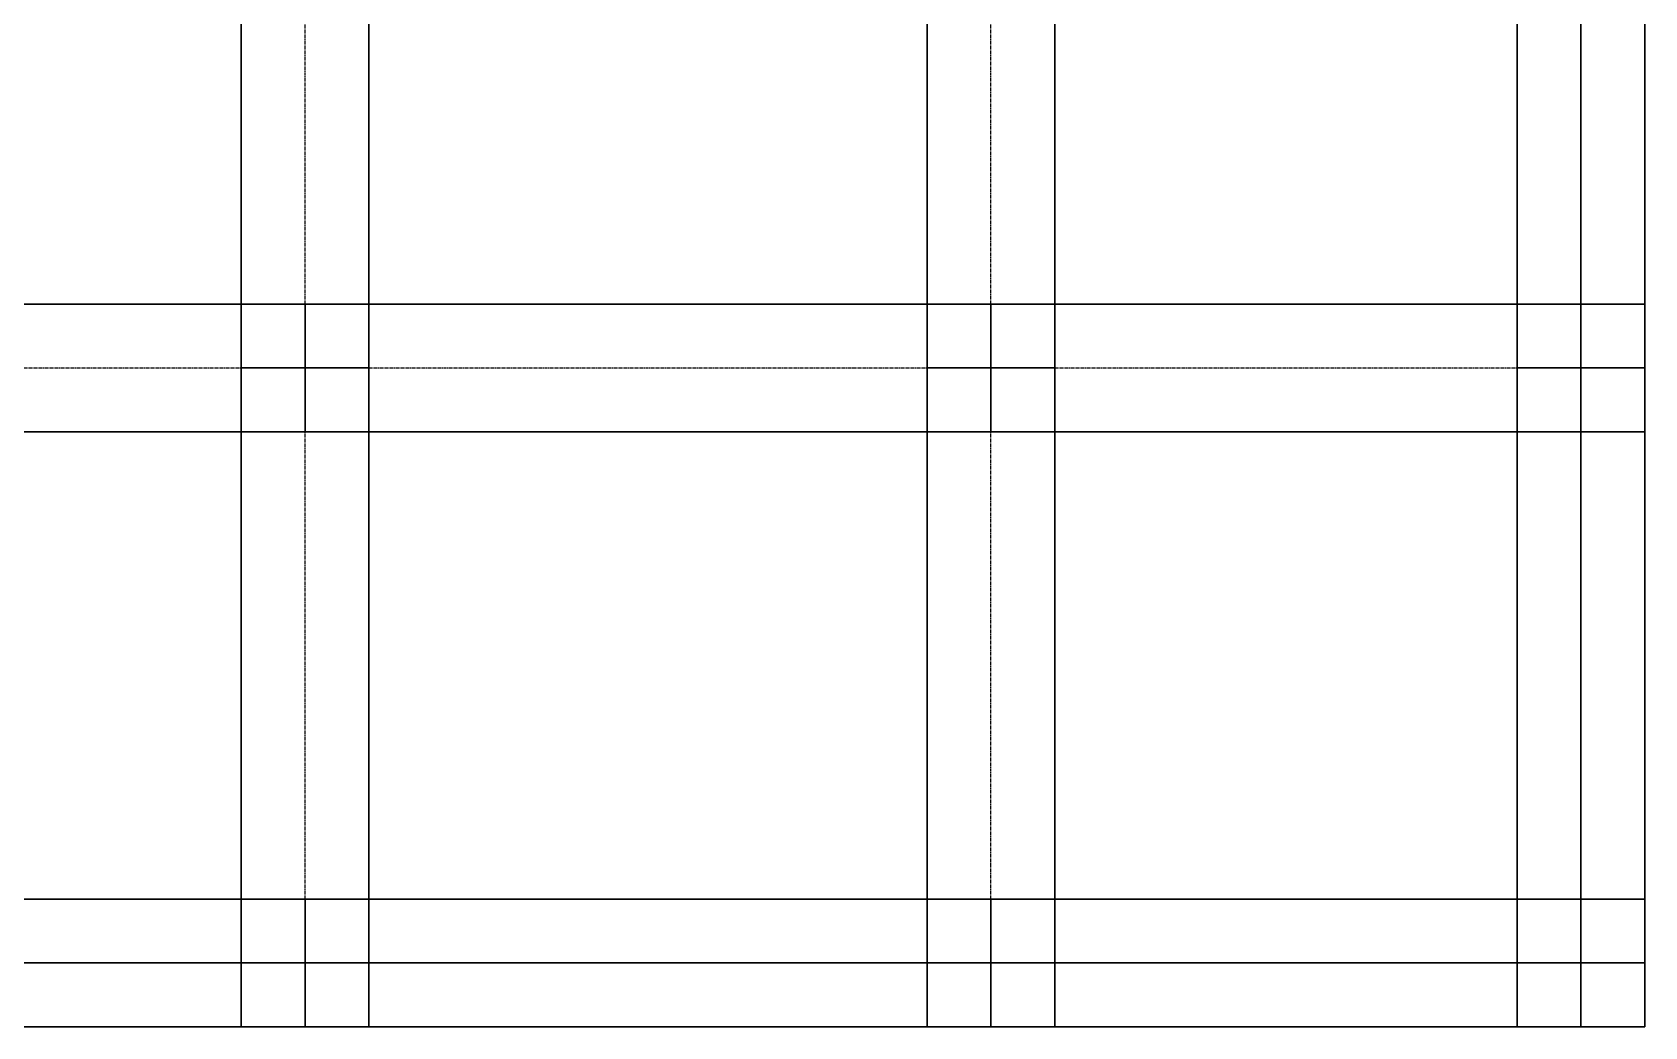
# Model space of a CAD drawing. Extents: x -12 to 2097, y 100 to 3117.
# Drawn here: x 1793.7 to 2097, y 100 to 287.1 of the extents above; entities that cross this region are included whole.
import ezdxf

# ---------------------------------------------------------------- set-up
doc = ezdxf.new("R2010")
doc.units = 0
doc.header["$MEASUREMENT"] = 0
doc.linetypes.add('Center', pattern=[2, 1.25, -0.25, 0.25, -0.25])
for name, color, linetype in [('BEAM', 5, 'CONTINUOUS'), ('CENTERLINES', 7, 'CONTINUOUS'), ('COLS', 5, 'CONTINUOUS'), ('SLAB', 6, 'CONTINUOUS')]:
    doc.layers.add(name, color=color, linetype=linetype)

msp = doc.modelspace()

# ---------------------------------------------------------------- linework, layer by layer
at = {"layer": 'BEAM', "color": 5, "linetype": 'CONTINUOUS'}
for points in [[(1833, 223.92, 600), (1833, 223.92, 624), (1833, 343.92, 624), (1833, 343.92, 600)], [(1833, 223.92, 624), (1857, 223.92, 624), (1857, 343.92, 624), (1833, 343.92, 624)], [(1857, 223.92, 600), (1833, 223.92, 600), (1833, 343.92, 600), (1857, 343.92, 600)], [(1833, 223.92, 468), (1833, 223.92, 492), (1833, 343.92, 492), (1833, 343.92, 468)], [(1833, 223.92, 492), (1857, 223.92, 492), (1857, 343.92, 492), (1833, 343.92, 492)], [(1857, 223.92, 468), (1833, 223.92, 468), (1833, 343.92, 468), (1857, 343.92, 468)], [(1833, 223.92, 336), (1833, 223.92, 360), (1833, 343.92, 360), (1833, 343.92, 336)], [(1833, 223.92, 360), (1857, 223.92, 360), (1857, 343.92, 360), (1833, 343.92, 360)], [(1857, 223.92, 336), (1833, 223.92, 336), (1833, 343.92, 336), (1857, 343.92, 336)], [(1833, 223.92, 204), (1833, 223.92, 228), (1833, 343.92, 228), (1833, 343.92, 204)], [(1833, 223.92, 228), (1857, 223.92, 228), (1857, 343.92, 228), (1833, 343.92, 228)], [(1857, 223.92, 204), (1833, 223.92, 204), (1833, 343.92, 204), (1857, 343.92, 204)], [(1833, 223.92, 60), (1833, 223.92, 84), (1833, 343.92, 84), (1833, 343.92, 60)], [(1833, 223.92, 84), (1857, 223.92, 84), (1857, 343.92, 84), (1833, 343.92, 84)], [(1857, 223.92, 60), (1833, 223.92, 60), (1833, 343.92, 60), (1857, 343.92, 60)], [(1857, 223.92, 624), (1857, 223.92, 600), (1857, 343.92, 600), (1857, 343.92, 624)], [(1857, 223.92, 492), (1857, 223.92, 468), (1857, 343.92, 468), (1857, 343.92, 492)], [(1857, 223.92, 360), (1857, 223.92, 336), (1857, 343.92, 336), (1857, 343.92, 360)], [(1857, 223.92, 228), (1857, 223.92, 204), (1857, 343.92, 204), (1857, 343.92, 228)], [(1857, 223.92, 84), (1857, 223.92, 60), (1857, 343.92, 60), (1857, 343.92, 84)], [(1962, 223.92, 600), (1962, 223.92, 624), (1962, 343.92, 624), (1962, 343.92, 600)], [(1962, 223.92, 624), (1986, 223.92, 624), (1986, 343.92, 624), (1962, 343.92, 624)], [(1986, 223.92, 600), (1962, 223.92, 600), (1962, 343.92, 600), (1986, 343.92, 600)], [(1962, 223.92, 468), (1962, 223.92, 492), (1962, 343.92, 492), (1962, 343.92, 468)], [(1962, 223.92, 492), (1986, 223.92, 492), (1986, 343.92, 492), (1962, 343.92, 492)], [(1986, 223.92, 468), (1962, 223.92, 468), (1962, 343.92, 468), (1986, 343.92, 468)], [(1962, 223.92, 336), (1962, 223.92, 360), (1962, 343.92, 360), (1962, 343.92, 336)], [(1962, 223.92, 360), (1986, 223.92, 360), (1986, 343.92, 360), (1962, 343.92, 360)], [(1986, 223.92, 336), (1962, 223.92, 336), (1962, 343.92, 336), (1986, 343.92, 336)], [(1962, 223.92, 204), (1962, 223.92, 228), (1962, 343.92, 228), (1962, 343.92, 204)], [(1962, 223.92, 228), (1986, 223.92, 228), (1986, 343.92, 228), (1962, 343.92, 228)], [(1986, 223.92, 204), (1962, 223.92, 204), (1962, 343.92, 204), (1986, 343.92, 204)], [(1962, 223.92, 60), (1962, 223.92, 84), (1962, 343.92, 84), (1962, 343.92, 60)], [(1962, 223.92, 84), (1986, 223.92, 84), (1986, 343.92, 84), (1962, 343.92, 84)], [(1986, 223.92, 60), (1962, 223.92, 60), (1962, 343.92, 60), (1986, 343.92, 60)], [(1986, 223.92, 624), (1986, 223.92, 600), (1986, 343.92, 600), (1986, 343.92, 624)], [(1986, 223.92, 492), (1986, 223.92, 468), (1986, 343.92, 468), (1986, 343.92, 492)], [(1986, 223.92, 360), (1986, 223.92, 336), (1986, 343.92, 336), (1986, 343.92, 360)], [(1986, 223.92, 228), (1986, 223.92, 204), (1986, 343.92, 204), (1986, 343.92, 228)], [(1986, 223.92, 84), (1986, 223.92, 60), (1986, 343.92, 60), (1986, 343.92, 84)], [(2073, 223.92, 600), (2073, 223.92, 624), (2073, 343.92, 624), (2073, 343.92, 600)], [(2073, 223.92, 624), (2097, 223.92, 624), (2097, 343.92, 624), (2073, 343.92, 624)], [(2097, 223.92, 600), (2073, 223.92, 600), (2073, 343.92, 600), (2097, 343.92, 600)], [(2073, 223.92, 468), (2073, 223.92, 492), (2073, 343.92, 492), (2073, 343.92, 468)], [(2073, 223.92, 492), (2097, 223.92, 492), (2097, 343.92, 492), (2073, 343.92, 492)], [(2097, 223.92, 468), (2073, 223.92, 468), (2073, 343.92, 468), (2097, 343.92, 468)], [(2073, 223.92, 336), (2073, 223.92, 360), (2073, 343.92, 360), (2073, 343.92, 336)], [(2073, 223.92, 360), (2097, 223.92, 360), (2097, 343.92, 360), (2073, 343.92, 360)], [(2097, 223.92, 336), (2073, 223.92, 336), (2073, 343.92, 336), (2097, 343.92, 336)], [(2073, 223.92, 204), (2073, 223.92, 228), (2073, 343.92, 228), (2073, 343.92, 204)], [(2073, 223.92, 228), (2097, 223.92, 228), (2097, 343.92, 228), (2073, 343.92, 228)], [(2097, 223.92, 204), (2073, 223.92, 204), (2073, 343.92, 204), (2097, 343.92, 204)], [(2073, 223.92, 60), (2073, 223.92, 84), (2073, 343.92, 84), (2073, 343.92, 60)], [(2073, 223.92, 84), (2097, 223.92, 84), (2097, 343.92, 84), (2073, 343.92, 84)], [(2097, 223.92, 60), (2073, 223.92, 60), (2073, 343.92, 60), (2097, 343.92, 60)], [(2097, 223.92, 624), (2097, 223.92, 600), (2097, 343.92, 600), (2097, 343.92, 624)], [(2097, 223.92, 492), (2097, 223.92, 468), (2097, 343.92, 468), (2097, 343.92, 492)], [(2097, 223.92, 360), (2097, 223.92, 336), (2097, 343.92, 336), (2097, 343.92, 360)], [(2097, 223.92, 228), (2097, 223.92, 204), (2097, 343.92, 204), (2097, 343.92, 228)], [(2097, 223.92, 84), (2097, 223.92, 60), (2097, 343.92, 60), (2097, 343.92, 84)], [(1734, 235.92, 600), (1734, 235.92, 624), (1845, 235.92, 624), (1845, 235.92, 600)], [(1734, 235.92, 624), (1734, 211.92, 624), (1845, 211.92, 624), (1845, 235.92, 624)], [(1734, 211.92, 600), (1734, 235.92, 600), (1845, 235.92, 600), (1845, 211.92, 600)], [(1734, 235.92, 468), (1734, 235.92, 492), (1845, 235.92, 492), (1845, 235.92, 468)], [(1734, 235.92, 492), (1734, 211.92, 492), (1845, 211.92, 492), (1845, 235.92, 492)], [(1734, 211.92, 468), (1734, 235.92, 468), (1845, 235.92, 468), (1845, 211.92, 468)], [(1734, 235.92, 336), (1734, 235.92, 360), (1845, 235.92, 360), (1845, 235.92, 336)], [(1734, 235.92, 360), (1734, 211.92, 360), (1845, 211.92, 360), (1845, 235.92, 360)], [(1734, 211.92, 336), (1734, 235.92, 336), (1845, 235.92, 336), (1845, 211.92, 336)], [(1734, 235.92, 204), (1734, 235.92, 228), (1845, 235.92, 228), (1845, 235.92, 204)], [(1734, 235.92, 228), (1734, 211.92, 228), (1845, 211.92, 228), (1845, 235.92, 228)], [(1734, 211.92, 204), (1734, 235.92, 204), (1845, 235.92, 204), (1845, 211.92, 204)], [(1734, 235.92, 60), (1734, 235.92, 84), (1845, 235.92, 84), (1845, 235.92, 60)], [(1734, 235.92, 84), (1734, 211.92, 84), (1845, 211.92, 84), (1845, 235.92, 84)], [(1734, 211.92, 60), (1734, 235.92, 60), (1845, 235.92, 60), (1845, 211.92, 60)], [(1845, 235.92, 600), (1845, 235.92, 624), (1974, 235.92, 624), (1974, 235.92, 600)], [(1845, 235.92, 624), (1845, 211.92, 624), (1974, 211.92, 624), (1974, 235.92, 624)], [(1845, 211.92, 600), (1845, 235.92, 600), (1974, 235.92, 600), (1974, 211.92, 600)], [(1845, 235.92, 468), (1845, 235.92, 492), (1974, 235.92, 492), (1974, 235.92, 468)], [(1845, 235.92, 492), (1845, 211.92, 492), (1974, 211.92, 492), (1974, 235.92, 492)], [(1845, 211.92, 468), (1845, 235.92, 468), (1974, 235.92, 468), (1974, 211.92, 468)], [(1845, 235.92, 336), (1845, 235.92, 360), (1974, 235.92, 360), (1974, 235.92, 336)], [(1845, 235.92, 360), (1845, 211.92, 360), (1974, 211.92, 360), (1974, 235.92, 360)], [(1845, 211.92, 336), (1845, 235.92, 336), (1974, 235.92, 336), (1974, 211.92, 336)], [(1845, 235.92, 204), (1845, 235.92, 228), (1974, 235.92, 228), (1974, 235.92, 204)], [(1845, 235.92, 228), (1845, 211.92, 228), (1974, 211.92, 228), (1974, 235.92, 228)], [(1845, 211.92, 204), (1845, 235.92, 204), (1974, 235.92, 204), (1974, 211.92, 204)], [(1845, 235.92, 60), (1845, 235.92, 84), (1974, 235.92, 84), (1974, 235.92, 60)], [(1845, 235.92, 84), (1845, 211.92, 84), (1974, 211.92, 84), (1974, 235.92, 84)], [(1845, 211.92, 60), (1845, 235.92, 60), (1974, 235.92, 60), (1974, 211.92, 60)], [(1974, 235.92, 600), (1974, 235.92, 624), (2085, 235.92, 624), (2085, 235.92, 600)], [(1974, 235.92, 624), (1974, 211.92, 624), (2085, 211.92, 624), (2085, 235.92, 624)], [(1974, 211.92, 600), (1974, 235.92, 600), (2085, 235.92, 600), (2085, 211.92, 600)], [(1974, 235.92, 468), (1974, 235.92, 492), (2085, 235.92, 492), (2085, 235.92, 468)], [(1974, 235.92, 492), (1974, 211.92, 492), (2085, 211.92, 492), (2085, 235.92, 492)], [(1974, 211.92, 468), (1974, 235.92, 468), (2085, 235.92, 468), (2085, 211.92, 468)], [(1974, 235.92, 336), (1974, 235.92, 360), (2085, 235.92, 360), (2085, 235.92, 336)], [(1974, 235.92, 360), (1974, 211.92, 360), (2085, 211.92, 360), (2085, 235.92, 360)], [(1974, 211.92, 336), (1974, 235.92, 336), (2085, 235.92, 336), (2085, 211.92, 336)], [(1974, 235.92, 204), (1974, 235.92, 228), (2085, 235.92, 228), (2085, 235.92, 204)], [(1974, 235.92, 228), (1974, 211.92, 228), (2085, 211.92, 228), (2085, 235.92, 228)], [(1974, 211.92, 204), (1974, 235.92, 204), (2085, 235.92, 204), (2085, 211.92, 204)], [(1974, 235.92, 60), (1974, 235.92, 84), (2085, 235.92, 84), (2085, 235.92, 60)], [(1974, 235.92, 84), (1974, 211.92, 84), (2085, 211.92, 84), (2085, 235.92, 84)], [(1974, 211.92, 60), (1974, 235.92, 60), (2085, 235.92, 60), (2085, 211.92, 60)], [(1833, 111.96, 600), (1833, 111.96, 624), (1833, 223.92, 624), (1833, 223.92, 600)], [(1833, 111.96, 624), (1857, 111.96, 624), (1857, 223.92, 624), (1833, 223.92, 624)], [(1857, 111.96, 600), (1833, 111.96, 600), (1833, 223.92, 600), (1857, 223.92, 600)], [(1833, 111.96, 468), (1833, 111.96, 492), (1833, 223.92, 492), (1833, 223.92, 468)], [(1833, 111.96, 492), (1857, 111.96, 492), (1857, 223.92, 492), (1833, 223.92, 492)], [(1857, 111.96, 468), (1833, 111.96, 468), (1833, 223.92, 468), (1857, 223.92, 468)], [(1833, 111.96, 336), (1833, 111.96, 360), (1833, 223.92, 360), (1833, 223.92, 336)], [(1833, 111.96, 360), (1857, 111.96, 360), (1857, 223.92, 360), (1833, 223.92, 360)], [(1857, 111.96, 336), (1833, 111.96, 336), (1833, 223.92, 336), (1857, 223.92, 336)], [(1833, 111.96, 204), (1833, 111.96, 228), (1833, 223.92, 228), (1833, 223.92, 204)], [(1833, 111.96, 228), (1857, 111.96, 228), (1857, 223.92, 228), (1833, 223.92, 228)], [(1857, 111.96, 204), (1833, 111.96, 204), (1833, 223.92, 204), (1857, 223.92, 204)], [(1833, 111.96, 60), (1833, 111.96, 84), (1833, 223.92, 84), (1833, 223.92, 60)], [(1833, 111.96, 84), (1857, 111.96, 84), (1857, 223.92, 84), (1833, 223.92, 84)], [(1857, 111.96, 60), (1833, 111.96, 60), (1833, 223.92, 60), (1857, 223.92, 60)], [(1857, 111.96, 624), (1857, 111.96, 600), (1857, 223.92, 600), (1857, 223.92, 624)], [(1857, 111.96, 492), (1857, 111.96, 468), (1857, 223.92, 468), (1857, 223.92, 492)], [(1857, 111.96, 360), (1857, 111.96, 336), (1857, 223.92, 336), (1857, 223.92, 360)], [(1857, 111.96, 228), (1857, 111.96, 204), (1857, 223.92, 204), (1857, 223.92, 228)], [(1857, 111.96, 84), (1857, 111.96, 60), (1857, 223.92, 60), (1857, 223.92, 84)], [(1962, 111.96, 600), (1962, 111.96, 624), (1962, 223.92, 624), (1962, 223.92, 600)], [(1962, 111.96, 624), (1986, 111.96, 624), (1986, 223.92, 624), (1962, 223.92, 624)], [(1986, 111.96, 600), (1962, 111.96, 600), (1962, 223.92, 600), (1986, 223.92, 600)], [(1962, 111.96, 468), (1962, 111.96, 492), (1962, 223.92, 492), (1962, 223.92, 468)], [(1962, 111.96, 492), (1986, 111.96, 492), (1986, 223.92, 492), (1962, 223.92, 492)], [(1986, 111.96, 468), (1962, 111.96, 468), (1962, 223.92, 468), (1986, 223.92, 468)], [(1962, 111.96, 336), (1962, 111.96, 360), (1962, 223.92, 360), (1962, 223.92, 336)], [(1962, 111.96, 360), (1986, 111.96, 360), (1986, 223.92, 360), (1962, 223.92, 360)], [(1986, 111.96, 336), (1962, 111.96, 336), (1962, 223.92, 336), (1986, 223.92, 336)], [(1962, 111.96, 204), (1962, 111.96, 228), (1962, 223.92, 228), (1962, 223.92, 204)], [(1962, 111.96, 228), (1986, 111.96, 228), (1986, 223.92, 228), (1962, 223.92, 228)], [(1986, 111.96, 204), (1962, 111.96, 204), (1962, 223.92, 204), (1986, 223.92, 204)], [(1962, 111.96, 60), (1962, 111.96, 84), (1962, 223.92, 84), (1962, 223.92, 60)], [(1962, 111.96, 84), (1986, 111.96, 84), (1986, 223.92, 84), (1962, 223.92, 84)], [(1986, 111.96, 60), (1962, 111.96, 60), (1962, 223.92, 60), (1986, 223.92, 60)], [(1986, 111.96, 624), (1986, 111.96, 600), (1986, 223.92, 600), (1986, 223.92, 624)], [(1986, 111.96, 492), (1986, 111.96, 468), (1986, 223.92, 468), (1986, 223.92, 492)], [(1986, 111.96, 360), (1986, 111.96, 336), (1986, 223.92, 336), (1986, 223.92, 360)], [(1986, 111.96, 228), (1986, 111.96, 204), (1986, 223.92, 204), (1986, 223.92, 228)], [(1986, 111.96, 84), (1986, 111.96, 60), (1986, 223.92, 60), (1986, 223.92, 84)], [(2073, 111.96, 600), (2073, 111.96, 624), (2073, 223.92, 624), (2073, 223.92, 600)], [(2073, 111.96, 624), (2097, 111.96, 624), (2097, 223.92, 624), (2073, 223.92, 624)], [(2097, 111.96, 600), (2073, 111.96, 600), (2073, 223.92, 600), (2097, 223.92, 600)], [(2073, 111.96, 468), (2073, 111.96, 492), (2073, 223.92, 492), (2073, 223.92, 468)], [(2073, 111.96, 492), (2097, 111.96, 492), (2097, 223.92, 492), (2073, 223.92, 492)], [(2097, 111.96, 468), (2073, 111.96, 468), (2073, 223.92, 468), (2097, 223.92, 468)], [(2073, 111.96, 336), (2073, 111.96, 360), (2073, 223.92, 360), (2073, 223.92, 336)], [(2073, 111.96, 360), (2097, 111.96, 360), (2097, 223.92, 360), (2073, 223.92, 360)], [(2097, 111.96, 336), (2073, 111.96, 336), (2073, 223.92, 336), (2097, 223.92, 336)], [(2073, 111.96, 204), (2073, 111.96, 228), (2073, 223.92, 228), (2073, 223.92, 204)], [(2073, 111.96, 228), (2097, 111.96, 228), (2097, 223.92, 228), (2073, 223.92, 228)], [(2097, 111.96, 204), (2073, 111.96, 204), (2073, 223.92, 204), (2097, 223.92, 204)], [(2073, 111.96, 60), (2073, 111.96, 84), (2073, 223.92, 84), (2073, 223.92, 60)], [(2073, 111.96, 84), (2097, 111.96, 84), (2097, 223.92, 84), (2073, 223.92, 84)], [(2097, 111.96, 60), (2073, 111.96, 60), (2073, 223.92, 60), (2097, 223.92, 60)], [(2097, 111.96, 624), (2097, 111.96, 600), (2097, 223.92, 600), (2097, 223.92, 624)], [(2097, 111.96, 492), (2097, 111.96, 468), (2097, 223.92, 468), (2097, 223.92, 492)], [(2097, 111.96, 360), (2097, 111.96, 336), (2097, 223.92, 336), (2097, 223.92, 360)], [(2097, 111.96, 228), (2097, 111.96, 204), (2097, 223.92, 204), (2097, 223.92, 228)], [(2097, 111.96, 84), (2097, 111.96, 60), (2097, 223.92, 60), (2097, 223.92, 84)], [(1734, 211.92, 624), (1734, 211.92, 600), (1845, 211.92, 600), (1845, 211.92, 624)], [(1734, 211.92, 492), (1734, 211.92, 468), (1845, 211.92, 468), (1845, 211.92, 492)], [(1734, 211.92, 360), (1734, 211.92, 336), (1845, 211.92, 336), (1845, 211.92, 360)], [(1734, 211.92, 228), (1734, 211.92, 204), (1845, 211.92, 204), (1845, 211.92, 228)], [(1734, 211.92, 84), (1734, 211.92, 60), (1845, 211.92, 60), (1845, 211.92, 84)], [(1845, 211.92, 624), (1845, 211.92, 600), (1974, 211.92, 600), (1974, 211.92, 624)], [(1845, 211.92, 492), (1845, 211.92, 468), (1974, 211.92, 468), (1974, 211.92, 492)], [(1845, 211.92, 360), (1845, 211.92, 336), (1974, 211.92, 336), (1974, 211.92, 360)], [(1845, 211.92, 228), (1845, 211.92, 204), (1974, 211.92, 204), (1974, 211.92, 228)], [(1845, 211.92, 84), (1845, 211.92, 60), (1974, 211.92, 60), (1974, 211.92, 84)], [(1974, 211.92, 624), (1974, 211.92, 600), (2085, 211.92, 600), (2085, 211.92, 624)], [(1974, 211.92, 492), (1974, 211.92, 468), (2085, 211.92, 468), (2085, 211.92, 492)], [(1974, 211.92, 360), (1974, 211.92, 336), (2085, 211.92, 336), (2085, 211.92, 360)], [(1974, 211.92, 228), (1974, 211.92, 204), (2085, 211.92, 204), (2085, 211.92, 228)], [(1974, 211.92, 84), (1974, 211.92, 60), (2085, 211.92, 60), (2085, 211.92, 84)], [(1734, 123.96, 600), (1734, 123.96, 624), (1845, 123.96, 624), (1845, 123.96, 600)], [(1734, 123.96, 624), (1734, 99.96, 624), (1845, 99.96, 624), (1845, 123.96, 624)], [(1734, 99.96, 600), (1734, 123.96, 600), (1845, 123.96, 600), (1845, 99.96, 600)], [(1734, 123.96, 468), (1734, 123.96, 492), (1845, 123.96, 492), (1845, 123.96, 468)], [(1734, 123.96, 492), (1734, 99.96, 492), (1845, 99.96, 492), (1845, 123.96, 492)], [(1734, 99.96, 468), (1734, 123.96, 468), (1845, 123.96, 468), (1845, 99.96, 468)], [(1734, 123.96, 336), (1734, 123.96, 360), (1845, 123.96, 360), (1845, 123.96, 336)], [(1734, 123.96, 360), (1734, 99.96, 360), (1845, 99.96, 360), (1845, 123.96, 360)], [(1734, 99.96, 336), (1734, 123.96, 336), (1845, 123.96, 336), (1845, 99.96, 336)], [(1734, 123.96, 204), (1734, 123.96, 228), (1845, 123.96, 228), (1845, 123.96, 204)], [(1734, 123.96, 228), (1734, 99.96, 228), (1845, 99.96, 228), (1845, 123.96, 228)], [(1734, 99.96, 204), (1734, 123.96, 204), (1845, 123.96, 204), (1845, 99.96, 204)], [(1734, 123.96, 60), (1734, 123.96, 84), (1845, 123.96, 84), (1845, 123.96, 60)], [(1734, 123.96, 84), (1734, 99.96, 84), (1845, 99.96, 84), (1845, 123.96, 84)], [(1734, 99.96, 60), (1734, 123.96, 60), (1845, 123.96, 60), (1845, 99.96, 60)], [(1845, 123.96, 600), (1845, 123.96, 624), (1974, 123.96, 624), (1974, 123.96, 600)], [(1845, 123.96, 624), (1845, 99.96, 624), (1974, 99.96, 624), (1974, 123.96, 624)], [(1845, 99.96, 600), (1845, 123.96, 600), (1974, 123.96, 600), (1974, 99.96, 600)], [(1845, 123.96, 468), (1845, 123.96, 492), (1974, 123.96, 492), (1974, 123.96, 468)], [(1845, 123.96, 492), (1845, 99.96, 492), (1974, 99.96, 492), (1974, 123.96, 492)], [(1845, 99.96, 468), (1845, 123.96, 468), (1974, 123.96, 468), (1974, 99.96, 468)], [(1845, 123.96, 336), (1845, 123.96, 360), (1974, 123.96, 360), (1974, 123.96, 336)], [(1845, 123.96, 360), (1845, 99.96, 360), (1974, 99.96, 360), (1974, 123.96, 360)], [(1845, 99.96, 336), (1845, 123.96, 336), (1974, 123.96, 336), (1974, 99.96, 336)], [(1845, 123.96, 204), (1845, 123.96, 228), (1974, 123.96, 228), (1974, 123.96, 204)], [(1845, 123.96, 228), (1845, 99.96, 228), (1974, 99.96, 228), (1974, 123.96, 228)], [(1845, 99.96, 204), (1845, 123.96, 204), (1974, 123.96, 204), (1974, 99.96, 204)], [(1845, 123.96, 60), (1845, 123.96, 84), (1974, 123.96, 84), (1974, 123.96, 60)], [(1845, 123.96, 84), (1845, 99.96, 84), (1974, 99.96, 84), (1974, 123.96, 84)], [(1845, 99.96, 60), (1845, 123.96, 60), (1974, 123.96, 60), (1974, 99.96, 60)], [(1974, 123.96, 600), (1974, 123.96, 624), (2085, 123.96, 624), (2085, 123.96, 600)], [(1974, 123.96, 624), (1974, 99.96, 624), (2085, 99.96, 624), (2085, 123.96, 624)], [(1974, 99.96, 600), (1974, 123.96, 600), (2085, 123.96, 600), (2085, 99.96, 600)], [(1974, 123.96, 468), (1974, 123.96, 492), (2085, 123.96, 492), (2085, 123.96, 468)], [(1974, 123.96, 492), (1974, 99.96, 492), (2085, 99.96, 492), (2085, 123.96, 492)], [(1974, 99.96, 468), (1974, 123.96, 468), (2085, 123.96, 468), (2085, 99.96, 468)], [(1974, 123.96, 336), (1974, 123.96, 360), (2085, 123.96, 360), (2085, 123.96, 336)], [(1974, 123.96, 360), (1974, 99.96, 360), (2085, 99.96, 360), (2085, 123.96, 360)], [(1974, 99.96, 336), (1974, 123.96, 336), (2085, 123.96, 336), (2085, 99.96, 336)], [(1974, 123.96, 204), (1974, 123.96, 228), (2085, 123.96, 228), (2085, 123.96, 204)], [(1974, 123.96, 228), (1974, 99.96, 228), (2085, 99.96, 228), (2085, 123.96, 228)], [(1974, 99.96, 204), (1974, 123.96, 204), (2085, 123.96, 204), (2085, 99.96, 204)], [(1974, 123.96, 60), (1974, 123.96, 84), (2085, 123.96, 84), (2085, 123.96, 60)], [(1974, 123.96, 84), (1974, 99.96, 84), (2085, 99.96, 84), (2085, 123.96, 84)], [(1974, 99.96, 60), (1974, 123.96, 60), (2085, 123.96, 60), (2085, 99.96, 60)], [(1734, 99.96, 624), (1734, 99.96, 600), (1845, 99.96, 600), (1845, 99.96, 624)], [(1734, 99.96, 492), (1734, 99.96, 468), (1845, 99.96, 468), (1845, 99.96, 492)], [(1734, 99.96, 360), (1734, 99.96, 336), (1845, 99.96, 336), (1845, 99.96, 360)], [(1734, 99.96, 228), (1734, 99.96, 204), (1845, 99.96, 204), (1845, 99.96, 228)], [(1734, 99.96, 84), (1734, 99.96, 60), (1845, 99.96, 60), (1845, 99.96, 84)], [(1845, 99.96, 624), (1845, 99.96, 600), (1974, 99.96, 600), (1974, 99.96, 624)], [(1845, 99.96, 492), (1845, 99.96, 468), (1974, 99.96, 468), (1974, 99.96, 492)], [(1845, 99.96, 360), (1845, 99.96, 336), (1974, 99.96, 336), (1974, 99.96, 360)], [(1845, 99.96, 228), (1845, 99.96, 204), (1974, 99.96, 204), (1974, 99.96, 228)], [(1845, 99.96, 84), (1845, 99.96, 60), (1974, 99.96, 60), (1974, 99.96, 84)], [(1974, 99.96, 624), (1974, 99.96, 600), (2085, 99.96, 600), (2085, 99.96, 624)], [(1974, 99.96, 492), (1974, 99.96, 468), (2085, 99.96, 468), (2085, 99.96, 492)], [(1974, 99.96, 360), (1974, 99.96, 336), (2085, 99.96, 336), (2085, 99.96, 360)], [(1974, 99.96, 228), (1974, 99.96, 204), (2085, 99.96, 204), (2085, 99.96, 228)], [(1974, 99.96, 84), (1974, 99.96, 60), (2085, 99.96, 60), (2085, 99.96, 84)]]:
    msp.add_3dface(points, dxfattribs=at)
at = {"layer": 'CENTERLINES', "color": 0, "linetype": 'CENTER', "ltscale": 0.5}
for p, q in [((1845, 223.92, 624), (1845, 343.92, 624)), ((1845, 223.92, 492), (1845, 343.92, 492)), ((1845, 223.92, 360), (1845, 343.92, 360)), ((1845, 223.92, 228), (1845, 343.92, 228)), ((1845, 223.92, 84), (1845, 343.92, 84)), ((1974, 223.92, 624), (1974, 343.92, 624)), ((1974, 223.92, 492), (1974, 343.92, 492)), ((1974, 223.92, 360), (1974, 343.92, 360)), ((1974, 223.92, 228), (1974, 343.92, 228)), ((1974, 223.92, 84), (1974, 343.92, 84)), ((2085, 223.92, 624), (2085, 343.92, 624)), ((2085, 223.92, 492), (2085, 343.92, 492)), ((2085, 223.92, 360), (2085, 343.92, 360)), ((2085, 223.92, 228), (2085, 343.92, 228)), ((2085, 223.92, 84), (2085, 343.92, 84)), ((1734, 223.92, 624), (1845, 223.92, 624)), ((1734, 223.92, 492), (1845, 223.92, 492)), ((1734, 223.92, 360), (1845, 223.92, 360)), ((1734, 223.92, 228), (1845, 223.92, 228)), ((1734, 223.92, 84), (1845, 223.92, 84)), ((1845, 111.96, 624), (1845, 223.92, 624)), ((1845, 111.96, 492), (1845, 223.92, 492)), ((1845, 111.96, 360), (1845, 223.92, 360)), ((1845, 111.96, 228), (1845, 223.92, 228)), ((1845, 111.96, 84), (1845, 223.92, 84)), ((1845, 223.92, 624), (1974, 223.92, 624)), ((1845, 223.92, 492), (1974, 223.92, 492)), ((1845, 223.92, 360), (1974, 223.92, 360)), ((1845, 223.92, 228), (1974, 223.92, 228)), ((1845, 223.92, 84), (1974, 223.92, 84)), ((1845, 223.92, 492), (1845, 223.92, 624)), ((1845, 223.92, 360), (1845, 223.92, 492)), ((1845, 223.92, 228), (1845, 223.92, 360)), ((1845, 223.92, 84), (1845, 223.92, 228)), ((1845, 223.92, 24), (1845, 223.92, 84)), ((1845, 223.92), (1845, 223.92, 24)), ((1974, 111.96, 624), (1974, 223.92, 624)), ((1974, 111.96, 492), (1974, 223.92, 492)), ((1974, 111.96, 360), (1974, 223.92, 360)), ((1974, 111.96, 228), (1974, 223.92, 228)), ((1974, 111.96, 84), (1974, 223.92, 84)), ((1974, 223.92, 624), (2085, 223.92, 624)), ((1974, 223.92, 492), (2085, 223.92, 492)), ((1974, 223.92, 360), (2085, 223.92, 360)), ((1974, 223.92, 228), (2085, 223.92, 228)), ((1974, 223.92, 84), (2085, 223.92, 84)), ((1974, 223.92, 492), (1974, 223.92, 624)), ((1974, 223.92, 360), (1974, 223.92, 492)), ((1974, 223.92, 228), (1974, 223.92, 360)), ((1974, 223.92, 84), (1974, 223.92, 228)), ((1974, 223.92, 24), (1974, 223.92, 84)), ((1974, 223.92), (1974, 223.92, 24)), ((2085, 111.96, 624), (2085, 223.92, 624)), ((2085, 111.96, 492), (2085, 223.92, 492)), ((2085, 111.96, 360), (2085, 223.92, 360)), ((2085, 111.96, 228), (2085, 223.92, 228)), ((2085, 111.96, 84), (2085, 223.92, 84)), ((2085, 223.92, 492), (2085, 223.92, 624)), ((2085, 223.92, 360), (2085, 223.92, 492)), ((2085, 223.92, 228), (2085, 223.92, 360)), ((2085, 223.92, 84), (2085, 223.92, 228)), ((2085, 223.92, 24), (2085, 223.92, 84)), ((2085, 223.92), (2085, 223.92, 24)), ((1734, 111.96, 624), (1845, 111.96, 624)), ((1734, 111.96, 492), (1845, 111.96, 492)), ((1734, 111.96, 360), (1845, 111.96, 360)), ((1734, 111.96, 228), (1845, 111.96, 228)), ((1734, 111.96, 84), (1845, 111.96, 84)), ((1845, 111.96, 624), (1974, 111.96, 624)), ((1845, 111.96, 492), (1974, 111.96, 492)), ((1845, 111.96, 360), (1974, 111.96, 360)), ((1845, 111.96, 228), (1974, 111.96, 228)), ((1845, 111.96, 84), (1974, 111.96, 84)), ((1845, 111.96, 492), (1845, 111.96, 624)), ((1845, 111.96, 360), (1845, 111.96, 492)), ((1845, 111.96, 228), (1845, 111.96, 360)), ((1845, 111.96, 84), (1845, 111.96, 228)), ((1845, 111.96, 24), (1845, 111.96, 84)), ((1845, 111.96), (1845, 111.96, 24)), ((1974, 111.96, 624), (2085, 111.96, 624)), ((1974, 111.96, 492), (2085, 111.96, 492)), ((1974, 111.96, 360), (2085, 111.96, 360)), ((1974, 111.96, 228), (2085, 111.96, 228)), ((1974, 111.96, 84), (2085, 111.96, 84)), ((1974, 111.96, 492), (1974, 111.96, 624)), ((1974, 111.96, 360), (1974, 111.96, 492)), ((1974, 111.96, 228), (1974, 111.96, 360)), ((1974, 111.96, 84), (1974, 111.96, 228)), ((1974, 111.96, 24), (1974, 111.96, 84)), ((1974, 111.96), (1974, 111.96, 24)), ((2085, 111.96, 492), (2085, 111.96, 624)), ((2085, 111.96, 360), (2085, 111.96, 492)), ((2085, 111.96, 228), (2085, 111.96, 360)), ((2085, 111.96, 84), (2085, 111.96, 228)), ((2085, 111.96, 24), (2085, 111.96, 84)), ((2085, 111.96), (2085, 111.96, 24))]:
    msp.add_line(p, q, dxfattribs=at)
at = {"layer": 'CENTERLINES', "color": 0, "linetype": 'CENTER'}
for elevation in [624, 492, 360, 228, 84]:
    msp.add_lwpolyline([(2085, 1711.92), (2085, 1540.92), (2085, 1369.92), (2085, 1198.92), (2085, 1027.92), (2085, 856.92), (2085, 685.92), (2085, 514.92), (2085, 454.92), (2085, 343.92), (2085, 223.92), (2085, 111.96), (1974, 111.96), (1845, 111.96), (1734, 111.96), (1683, 111.96), (1512, 111.96), (1341, 111.96), (1170, 111.96), (1098, 111.96)], dxfattribs=dict(at, elevation=elevation))
at = {"layer": 'COLS', "color": 5, "linetype": 'CONTINUOUS'}
for points in [[(1857, 235.92, 492), (1833, 235.92, 492), (1833, 235.92, 624), (1857, 235.92, 624)], [(1833, 235.92, 492), (1833, 211.92, 492), (1833, 211.92, 624), (1833, 235.92, 624)], [(1857, 235.92, 360), (1833, 235.92, 360), (1833, 235.92, 492), (1857, 235.92, 492)], [(1833, 235.92, 360), (1833, 211.92, 360), (1833, 211.92, 492), (1833, 235.92, 492)], [(1857, 235.92, 228), (1833, 235.92, 228), (1833, 235.92, 360), (1857, 235.92, 360)], [(1833, 235.92, 228), (1833, 211.92, 228), (1833, 211.92, 360), (1833, 235.92, 360)], [(1857, 235.92, 84), (1833, 235.92, 84), (1833, 235.92, 228), (1857, 235.92, 228)], [(1833, 235.92, 84), (1833, 211.92, 84), (1833, 211.92, 228), (1833, 235.92, 228)], [(1857, 235.92, 24), (1833, 235.92, 24), (1833, 235.92, 84), (1857, 235.92, 84)], [(1833, 235.92, 24), (1833, 211.92, 24), (1833, 211.92, 84), (1833, 235.92, 84)], [(1857, 235.92), (1833, 235.92), (1833, 235.92, 24), (1857, 235.92, 24)], [(1833, 235.92), (1833, 211.92), (1833, 211.92, 24), (1833, 235.92, 24)], [(1857, 211.92, 492), (1857, 235.92, 492), (1857, 235.92, 624), (1857, 211.92, 624)], [(1857, 211.92, 360), (1857, 235.92, 360), (1857, 235.92, 492), (1857, 211.92, 492)], [(1857, 211.92, 228), (1857, 235.92, 228), (1857, 235.92, 360), (1857, 211.92, 360)], [(1857, 211.92, 84), (1857, 235.92, 84), (1857, 235.92, 228), (1857, 211.92, 228)], [(1857, 211.92, 24), (1857, 235.92, 24), (1857, 235.92, 84), (1857, 211.92, 84)], [(1857, 211.92), (1857, 235.92), (1857, 235.92, 24), (1857, 211.92, 24)], [(1986, 235.92, 492), (1962, 235.92, 492), (1962, 235.92, 624), (1986, 235.92, 624)], [(1962, 235.92, 492), (1962, 211.92, 492), (1962, 211.92, 624), (1962, 235.92, 624)], [(1986, 235.92, 360), (1962, 235.92, 360), (1962, 235.92, 492), (1986, 235.92, 492)], [(1962, 235.92, 360), (1962, 211.92, 360), (1962, 211.92, 492), (1962, 235.92, 492)], [(1986, 235.92, 228), (1962, 235.92, 228), (1962, 235.92, 360), (1986, 235.92, 360)], [(1962, 235.92, 228), (1962, 211.92, 228), (1962, 211.92, 360), (1962, 235.92, 360)], [(1986, 235.92, 84), (1962, 235.92, 84), (1962, 235.92, 228), (1986, 235.92, 228)], [(1962, 235.92, 84), (1962, 211.92, 84), (1962, 211.92, 228), (1962, 235.92, 228)], [(1986, 235.92, 24), (1962, 235.92, 24), (1962, 235.92, 84), (1986, 235.92, 84)], [(1962, 235.92, 24), (1962, 211.92, 24), (1962, 211.92, 84), (1962, 235.92, 84)], [(1986, 235.92), (1962, 235.92), (1962, 235.92, 24), (1986, 235.92, 24)], [(1962, 235.92), (1962, 211.92), (1962, 211.92, 24), (1962, 235.92, 24)], [(1986, 211.92, 492), (1986, 235.92, 492), (1986, 235.92, 624), (1986, 211.92, 624)], [(1986, 211.92, 360), (1986, 235.92, 360), (1986, 235.92, 492), (1986, 211.92, 492)], [(1986, 211.92, 228), (1986, 235.92, 228), (1986, 235.92, 360), (1986, 211.92, 360)], [(1986, 211.92, 84), (1986, 235.92, 84), (1986, 235.92, 228), (1986, 211.92, 228)], [(1986, 211.92, 24), (1986, 235.92, 24), (1986, 235.92, 84), (1986, 211.92, 84)], [(1986, 211.92), (1986, 235.92), (1986, 235.92, 24), (1986, 211.92, 24)], [(2097, 235.92, 492), (2073, 235.92, 492), (2073, 235.92, 624), (2097, 235.92, 624)], [(2073, 235.92, 492), (2073, 211.92, 492), (2073, 211.92, 624), (2073, 235.92, 624)], [(2097, 235.92, 360), (2073, 235.92, 360), (2073, 235.92, 492), (2097, 235.92, 492)], [(2073, 235.92, 360), (2073, 211.92, 360), (2073, 211.92, 492), (2073, 235.92, 492)], [(2097, 235.92, 228), (2073, 235.92, 228), (2073, 235.92, 360), (2097, 235.92, 360)], [(2073, 235.92, 228), (2073, 211.92, 228), (2073, 211.92, 360), (2073, 235.92, 360)], [(2097, 235.92, 84), (2073, 235.92, 84), (2073, 235.92, 228), (2097, 235.92, 228)], [(2073, 235.92, 84), (2073, 211.92, 84), (2073, 211.92, 228), (2073, 235.92, 228)], [(2097, 235.92, 24), (2073, 235.92, 24), (2073, 235.92, 84), (2097, 235.92, 84)], [(2073, 235.92, 24), (2073, 211.92, 24), (2073, 211.92, 84), (2073, 235.92, 84)], [(2097, 235.92), (2073, 235.92), (2073, 235.92, 24), (2097, 235.92, 24)], [(2073, 235.92), (2073, 211.92), (2073, 211.92, 24), (2073, 235.92, 24)], [(2097, 211.92, 492), (2097, 235.92, 492), (2097, 235.92, 624), (2097, 211.92, 624)], [(2097, 211.92, 360), (2097, 235.92, 360), (2097, 235.92, 492), (2097, 211.92, 492)], [(2097, 211.92, 228), (2097, 235.92, 228), (2097, 235.92, 360), (2097, 211.92, 360)], [(2097, 211.92, 84), (2097, 235.92, 84), (2097, 235.92, 228), (2097, 211.92, 228)], [(2097, 211.92, 24), (2097, 235.92, 24), (2097, 235.92, 84), (2097, 211.92, 84)], [(2097, 211.92), (2097, 235.92), (2097, 235.92, 24), (2097, 211.92, 24)], [(1833, 211.92, 492), (1857, 211.92, 492), (1857, 211.92, 624), (1833, 211.92, 624)], [(1833, 211.92, 360), (1857, 211.92, 360), (1857, 211.92, 492), (1833, 211.92, 492)], [(1833, 211.92, 228), (1857, 211.92, 228), (1857, 211.92, 360), (1833, 211.92, 360)], [(1833, 211.92, 84), (1857, 211.92, 84), (1857, 211.92, 228), (1833, 211.92, 228)], [(1833, 211.92, 24), (1857, 211.92, 24), (1857, 211.92, 84), (1833, 211.92, 84)], [(1833, 211.92), (1857, 211.92), (1857, 211.92, 24), (1833, 211.92, 24)], [(1962, 211.92, 492), (1986, 211.92, 492), (1986, 211.92, 624), (1962, 211.92, 624)], [(1962, 211.92, 360), (1986, 211.92, 360), (1986, 211.92, 492), (1962, 211.92, 492)], [(1962, 211.92, 228), (1986, 211.92, 228), (1986, 211.92, 360), (1962, 211.92, 360)], [(1962, 211.92, 84), (1986, 211.92, 84), (1986, 211.92, 228), (1962, 211.92, 228)], [(1962, 211.92, 24), (1986, 211.92, 24), (1986, 211.92, 84), (1962, 211.92, 84)], [(1962, 211.92), (1986, 211.92), (1986, 211.92, 24), (1962, 211.92, 24)], [(2073, 211.92, 492), (2097, 211.92, 492), (2097, 211.92, 624), (2073, 211.92, 624)], [(2073, 211.92, 360), (2097, 211.92, 360), (2097, 211.92, 492), (2073, 211.92, 492)], [(2073, 211.92, 228), (2097, 211.92, 228), (2097, 211.92, 360), (2073, 211.92, 360)], [(2073, 211.92, 84), (2097, 211.92, 84), (2097, 211.92, 228), (2073, 211.92, 228)], [(2073, 211.92, 24), (2097, 211.92, 24), (2097, 211.92, 84), (2073, 211.92, 84)], [(2073, 211.92), (2097, 211.92), (2097, 211.92, 24), (2073, 211.92, 24)], [(1857, 123.96, 492), (1833, 123.96, 492), (1833, 123.96, 624), (1857, 123.96, 624)], [(1833, 123.96, 492), (1833, 99.96, 492), (1833, 99.96, 624), (1833, 123.96, 624)], [(1857, 123.96, 360), (1833, 123.96, 360), (1833, 123.96, 492), (1857, 123.96, 492)], [(1833, 123.96, 360), (1833, 99.96, 360), (1833, 99.96, 492), (1833, 123.96, 492)], [(1857, 123.96, 228), (1833, 123.96, 228), (1833, 123.96, 360), (1857, 123.96, 360)], [(1833, 123.96, 228), (1833, 99.96, 228), (1833, 99.96, 360), (1833, 123.96, 360)], [(1857, 123.96, 84), (1833, 123.96, 84), (1833, 123.96, 228), (1857, 123.96, 228)], [(1833, 123.96, 84), (1833, 99.96, 84), (1833, 99.96, 228), (1833, 123.96, 228)], [(1857, 123.96, 24), (1833, 123.96, 24), (1833, 123.96, 84), (1857, 123.96, 84)], [(1833, 123.96, 24), (1833, 99.96, 24), (1833, 99.96, 84), (1833, 123.96, 84)], [(1857, 123.96), (1833, 123.96), (1833, 123.96, 24), (1857, 123.96, 24)], [(1833, 123.96), (1833, 99.96), (1833, 99.96, 24), (1833, 123.96, 24)], [(1857, 99.96, 492), (1857, 123.96, 492), (1857, 123.96, 624), (1857, 99.96, 624)], [(1857, 99.96, 360), (1857, 123.96, 360), (1857, 123.96, 492), (1857, 99.96, 492)], [(1857, 99.96, 228), (1857, 123.96, 228), (1857, 123.96, 360), (1857, 99.96, 360)], [(1857, 99.96, 84), (1857, 123.96, 84), (1857, 123.96, 228), (1857, 99.96, 228)], [(1857, 99.96, 24), (1857, 123.96, 24), (1857, 123.96, 84), (1857, 99.96, 84)], [(1857, 99.96), (1857, 123.96), (1857, 123.96, 24), (1857, 99.96, 24)], [(1986, 123.96, 492), (1962, 123.96, 492), (1962, 123.96, 624), (1986, 123.96, 624)], [(1962, 123.96, 492), (1962, 99.96, 492), (1962, 99.96, 624), (1962, 123.96, 624)], [(1986, 123.96, 360), (1962, 123.96, 360), (1962, 123.96, 492), (1986, 123.96, 492)], [(1962, 123.96, 360), (1962, 99.96, 360), (1962, 99.96, 492), (1962, 123.96, 492)], [(1986, 123.96, 228), (1962, 123.96, 228), (1962, 123.96, 360), (1986, 123.96, 360)], [(1962, 123.96, 228), (1962, 99.96, 228), (1962, 99.96, 360), (1962, 123.96, 360)], [(1986, 123.96, 84), (1962, 123.96, 84), (1962, 123.96, 228), (1986, 123.96, 228)], [(1962, 123.96, 84), (1962, 99.96, 84), (1962, 99.96, 228), (1962, 123.96, 228)], [(1986, 123.96, 24), (1962, 123.96, 24), (1962, 123.96, 84), (1986, 123.96, 84)], [(1962, 123.96, 24), (1962, 99.96, 24), (1962, 99.96, 84), (1962, 123.96, 84)], [(1986, 123.96), (1962, 123.96), (1962, 123.96, 24), (1986, 123.96, 24)], [(1962, 123.96), (1962, 99.96), (1962, 99.96, 24), (1962, 123.96, 24)], [(1986, 99.96, 492), (1986, 123.96, 492), (1986, 123.96, 624), (1986, 99.96, 624)], [(1986, 99.96, 360), (1986, 123.96, 360), (1986, 123.96, 492), (1986, 99.96, 492)], [(1986, 99.96, 228), (1986, 123.96, 228), (1986, 123.96, 360), (1986, 99.96, 360)], [(1986, 99.96, 84), (1986, 123.96, 84), (1986, 123.96, 228), (1986, 99.96, 228)], [(1986, 99.96, 24), (1986, 123.96, 24), (1986, 123.96, 84), (1986, 99.96, 84)], [(1986, 99.96), (1986, 123.96), (1986, 123.96, 24), (1986, 99.96, 24)], [(2097, 123.96, 492), (2073, 123.96, 492), (2073, 123.96, 624), (2097, 123.96, 624)], [(2073, 123.96, 492), (2073, 99.96, 492), (2073, 99.96, 624), (2073, 123.96, 624)], [(2097, 123.96, 360), (2073, 123.96, 360), (2073, 123.96, 492), (2097, 123.96, 492)], [(2073, 123.96, 360), (2073, 99.96, 360), (2073, 99.96, 492), (2073, 123.96, 492)], [(2097, 123.96, 228), (2073, 123.96, 228), (2073, 123.96, 360), (2097, 123.96, 360)], [(2073, 123.96, 228), (2073, 99.96, 228), (2073, 99.96, 360), (2073, 123.96, 360)], [(2097, 123.96, 84), (2073, 123.96, 84), (2073, 123.96, 228), (2097, 123.96, 228)], [(2073, 123.96, 84), (2073, 99.96, 84), (2073, 99.96, 228), (2073, 123.96, 228)], [(2097, 123.96, 24), (2073, 123.96, 24), (2073, 123.96, 84), (2097, 123.96, 84)], [(2073, 123.96, 24), (2073, 99.96, 24), (2073, 99.96, 84), (2073, 123.96, 84)], [(2097, 123.96), (2073, 123.96), (2073, 123.96, 24), (2097, 123.96, 24)], [(2073, 123.96), (2073, 99.96), (2073, 99.96, 24), (2073, 123.96, 24)], [(2097, 99.96, 492), (2097, 123.96, 492), (2097, 123.96, 624), (2097, 99.96, 624)], [(2097, 99.96, 360), (2097, 123.96, 360), (2097, 123.96, 492), (2097, 99.96, 492)], [(2097, 99.96, 228), (2097, 123.96, 228), (2097, 123.96, 360), (2097, 99.96, 360)], [(2097, 99.96, 84), (2097, 123.96, 84), (2097, 123.96, 228), (2097, 99.96, 228)], [(2097, 99.96, 24), (2097, 123.96, 24), (2097, 123.96, 84), (2097, 99.96, 84)], [(2097, 99.96), (2097, 123.96), (2097, 123.96, 24), (2097, 99.96, 24)], [(1833, 99.96, 492), (1857, 99.96, 492), (1857, 99.96, 624), (1833, 99.96, 624)], [(1833, 99.96, 360), (1857, 99.96, 360), (1857, 99.96, 492), (1833, 99.96, 492)], [(1833, 99.96, 228), (1857, 99.96, 228), (1857, 99.96, 360), (1833, 99.96, 360)], [(1833, 99.96, 84), (1857, 99.96, 84), (1857, 99.96, 228), (1833, 99.96, 228)], [(1833, 99.96, 24), (1857, 99.96, 24), (1857, 99.96, 84), (1833, 99.96, 84)], [(1833, 99.96), (1857, 99.96), (1857, 99.96, 24), (1833, 99.96, 24)], [(1962, 99.96, 492), (1986, 99.96, 492), (1986, 99.96, 624), (1962, 99.96, 624)], [(1962, 99.96, 360), (1986, 99.96, 360), (1986, 99.96, 492), (1962, 99.96, 492)], [(1962, 99.96, 228), (1986, 99.96, 228), (1986, 99.96, 360), (1962, 99.96, 360)], [(1962, 99.96, 84), (1986, 99.96, 84), (1986, 99.96, 228), (1962, 99.96, 228)], [(1962, 99.96, 24), (1986, 99.96, 24), (1986, 99.96, 84), (1962, 99.96, 84)], [(1962, 99.96), (1986, 99.96), (1986, 99.96, 24), (1962, 99.96, 24)], [(2073, 99.96, 492), (2097, 99.96, 492), (2097, 99.96, 624), (2073, 99.96, 624)], [(2073, 99.96, 360), (2097, 99.96, 360), (2097, 99.96, 492), (2073, 99.96, 492)], [(2073, 99.96, 228), (2097, 99.96, 228), (2097, 99.96, 360), (2073, 99.96, 360)], [(2073, 99.96, 84), (2097, 99.96, 84), (2097, 99.96, 228), (2073, 99.96, 228)], [(2073, 99.96, 24), (2097, 99.96, 24), (2097, 99.96, 84), (2073, 99.96, 84)], [(2073, 99.96), (2097, 99.96), (2097, 99.96, 24), (2073, 99.96, 24)]]:
    msp.add_3dface(points, dxfattribs=at)
at = {"layer": 'SLAB', "color": 6, "linetype": 'CONTINUOUS'}
for points in [[(2085, 343.92, 624), (2085, 223.92, 624), (2085, 223.92, 629), (2085, 343.92, 629)], [(2085, 343.92, 492), (2085, 223.92, 492), (2085, 223.92, 497), (2085, 343.92, 497)], [(2085, 343.92, 360), (2085, 223.92, 360), (2085, 223.92, 365), (2085, 343.92, 365)], [(2085, 343.92, 228), (2085, 223.92, 228), (2085, 223.92, 233), (2085, 343.92, 233)], [(2085, 343.92, 84), (2085, 223.92, 84), (2085, 223.92, 89), (2085, 343.92, 89)], [(2085, 223.92, 624), (2085, 111.96, 624), (2085, 111.96, 629), (2085, 223.92, 629)], [(2085, 223.92, 492), (2085, 111.96, 492), (2085, 111.96, 497), (2085, 223.92, 497)], [(2085, 223.92, 360), (2085, 111.96, 360), (2085, 111.96, 365), (2085, 223.92, 365)], [(2085, 223.92, 228), (2085, 111.96, 228), (2085, 111.96, 233), (2085, 223.92, 233)], [(2085, 223.92, 84), (2085, 111.96, 84), (2085, 111.96, 89), (2085, 223.92, 89)], [(1845, 111.96, 624), (1734, 111.96, 624), (1734, 111.96, 629), (1845, 111.96, 629)], [(1845, 111.96, 492), (1734, 111.96, 492), (1734, 111.96, 497), (1845, 111.96, 497)], [(1845, 111.96, 360), (1734, 111.96, 360), (1734, 111.96, 365), (1845, 111.96, 365)], [(1845, 111.96, 228), (1734, 111.96, 228), (1734, 111.96, 233), (1845, 111.96, 233)], [(1845, 111.96, 84), (1734, 111.96, 84), (1734, 111.96, 89), (1845, 111.96, 89)], [(1974, 111.96, 624), (1845, 111.96, 624), (1845, 111.96, 629), (1974, 111.96, 629)], [(1974, 111.96, 492), (1845, 111.96, 492), (1845, 111.96, 497), (1974, 111.96, 497)], [(1974, 111.96, 360), (1845, 111.96, 360), (1845, 111.96, 365), (1974, 111.96, 365)], [(1974, 111.96, 228), (1845, 111.96, 228), (1845, 111.96, 233), (1974, 111.96, 233)], [(1974, 111.96, 84), (1845, 111.96, 84), (1845, 111.96, 89), (1974, 111.96, 89)], [(2085, 111.96, 624), (1974, 111.96, 624), (1974, 111.96, 629), (2085, 111.96, 629)], [(2085, 111.96, 492), (1974, 111.96, 492), (1974, 111.96, 497), (2085, 111.96, 497)], [(2085, 111.96, 360), (1974, 111.96, 360), (1974, 111.96, 365), (2085, 111.96, 365)], [(2085, 111.96, 228), (1974, 111.96, 228), (1974, 111.96, 233), (2085, 111.96, 233)], [(2085, 111.96, 84), (1974, 111.96, 84), (1974, 111.96, 89), (2085, 111.96, 89)]]:
    msp.add_3dface(points, dxfattribs=at)

doc.saveas('drawing.dxf')
